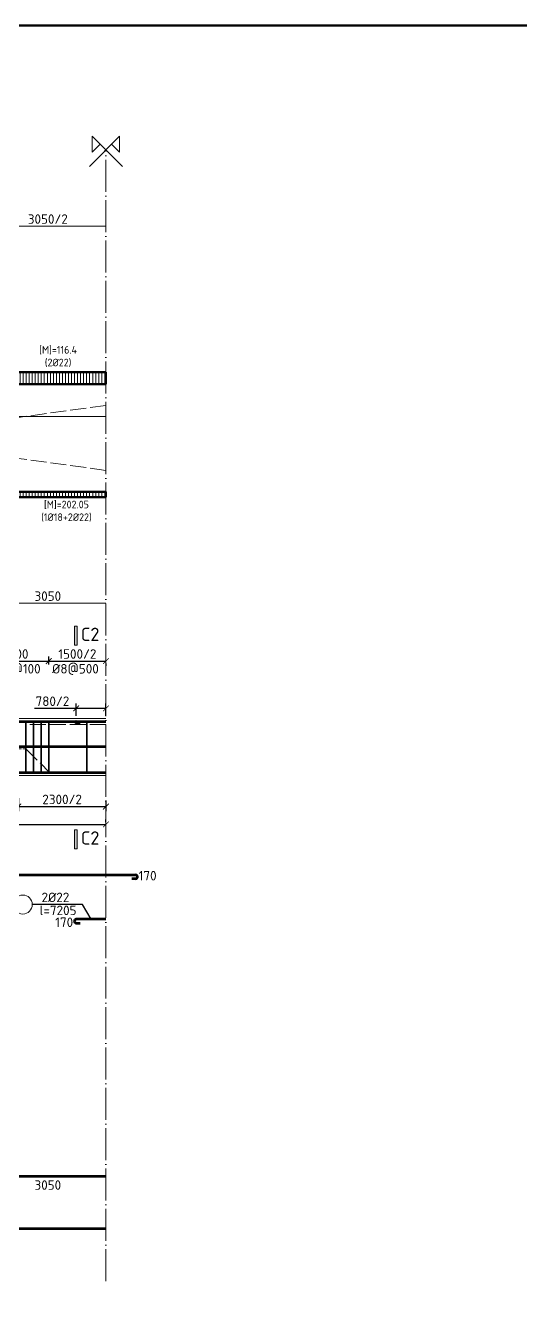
# Model space of a CAD drawing. Header units: millimetres. Extents: x 0 to 4970, y -594 to 1412.
# Drawn here: x 4267 to 4397, y 245.1 to 580.8 of the extents above; entities that cross this region are included whole.
import ezdxf

# ---------------------------------------------------------------- set-up
doc = ezdxf.new("R2010")
doc.units = ezdxf.units.MM
doc.header["$LTSCALE"] = 0.35
doc.header["$PDMODE"] = 3
for name, pattern in [('ACAD_ISO02W100', [15, 12, -3]), ('ACAD_ISO04W100', [30, 24, -3, 0, -3]), ('JIS_02_2.0', [3, 2, -1])]:
    doc.linetypes.add(name, pattern=pattern)
doc.layers.get('0').update_dxf_attribs({"lineweight": 50})
for name, color, linetype, lineweight in [('Cot Dai', 7, 'Continuous', 35), ('Cot thep', 2, 'Continuous', 70), ('Cotthepcat', 3, 'Continuous', 70), ('Duong Bao', 6, 'Continuous', 18), ('DuongBaoBieuDo', 2, 'Continuous', 50), ('Kich Thuoc', 1, 'Continuous', 20), ('Ky Hieu', 4, 'Continuous', 20), ('Net Khuat', 5, 'ACAD_ISO02W100', 20), ('NetCat', 7, 'Continuous', 20), ('Text', 40, 'Continuous', 20), ('Truc', 3, 'ACAD_ISO04W100', 20)]:
    doc.layers.add(name, color=color, linetype=linetype, lineweight=lineweight)
doc.styles.get("Standard").update_dxf_attribs({"font": 'isocpeur.ttf'})
doc.styles.add('VN', font='')
doc.styles.get('VN').set_extended_font_data('TCVN 7284')
doc.dimstyles.new('Dim20', dxfattribs={"dimtxt": 2.5, "dimasz": 1.5, "dimexe": 1.25, "dimexo": 0.625, "dimtad": 1, "dimlfac": 20, "dimtxsty": 'Standard', "dimblk": 'ARCHTICK', "dimcen": 2.5, "dimadec": 0, "dimazin": 0, "dimtfac": 1, "dimtmove": 0, "dimatfit": 3, "dimfxl": 1, "dimarcsym": 0})
doc.dimstyles.new('Dim50', dxfattribs={"dimtxt": 2.5, "dimasz": 1.5, "dimexe": 1.25, "dimexo": 0.625, "dimtad": 1, "dimlfac": 50, "dimtxsty": 'Standard', "dimblk": 'ARCHTICK', "dimcen": 2.5, "dimadec": 0, "dimazin": 0, "dimtfac": 1, "dimtmove": 0, "dimatfit": 3, "dimfxl": 1, "dimarcsym": 0})
doc.dimstyles.new('Dim50KT', dxfattribs={"dimtxt": 2.5, "dimasz": 1.5, "dimexe": 1.25, "dimexo": 0.625, "dimtad": 1, "dimlfac": 50, "dimtxsty": 'Standard', "dimblk": 'ARCHTICK', "dimcen": 2.5, "dimse1": 1, "dimse2": 1, "dimsd1": 1, "dimsd2": 1, "dimadec": 0, "dimazin": 0, "dimtfac": 1, "dimtmove": 0, "dimatfit": 3, "dimfxl": 1, "dimarcsym": 0})

# ---------------------------------------------------------------- blocks, each defined once
blk = doc.blocks.new('*D217')
at = {"layer": 'Defpoints', "color": 0}
for p in [(4257.61, 278.54), (4288.14, 278.54), (4288.14, 274.3)]:
    blk.add_point(p, dxfattribs=at)
at = {"layer": 'Kich Thuoc', "color": 0, "insert": (4272.88, 276.17), "char_height": 2.5, "attachment_point": 5}
blk.add_mtext('3050', dxfattribs=at)
blk = doc.blocks.new('_ArchTick')
at = {"color": 0, "linetype": 'ByBlock', "const_width": 0.15}
blk.add_lwpolyline([(-0.5, -0.5), (0.5, 0.5)], dxfattribs=at)
blk = doc.blocks.new('*D220')
at = {"layer": 'Defpoints', "color": 0}
for p in [(4215.54, 264.48), (4288.14, 264.48), (4288.14, 260.83)]:
    blk.add_point(p, dxfattribs=at)
at = {"layer": 'Kich Thuoc', "color": 0, "insert": (4251.84, 262.7), "char_height": 2.5, "attachment_point": 5}
blk.add_mtext('7260', dxfattribs=at)
blk = doc.blocks.new('*D356')
at = {"layer": 'Defpoints', "color": 0}
for p in [(4273.14, 413.82), (4257.14, 411.94), (4273.14, 412.34)]:
    blk.add_point(p, dxfattribs=at)
at = {"layer": 'Kich Thuoc', "color": 0, "lineweight": -2}
for p, q in [((4257.14, 412.56), (4257.14, 415.07)), ((4257.14, 413.82), (4273.14, 413.82)), ((4273.14, 412.96), (4273.14, 415.07))]:
    blk.add_line(p, q, dxfattribs=at)
at = {"layer": 'Kich Thuoc', "color": 0, "lineweight": -2, "xscale": 1.5, "yscale": 1.5, "zscale": 1.5, "rotation": 180}
blk.add_blockref('_ArchTick', (4257.14, 413.82), dxfattribs=at)
at = {"layer": 'Kich Thuoc', "color": 0, "lineweight": -2, "xscale": 1.5, "yscale": 1.5, "zscale": 1.5}
blk.add_blockref('_ArchTick', (4273.14, 413.82), dxfattribs=at)
at = {"layer": 'Kich Thuoc', "color": 0, "insert": (4265.14, 415.69), "char_height": 2.5, "attachment_point": 5}
blk.add_mtext('800', dxfattribs=at)
blk = doc.blocks.new('*D360')
at = {"layer": 'Defpoints', "color": 0}
for p in [(4273.14, 413.82), (4288.14, 413.82), (4288.14, 413.82)]:
    blk.add_point(p, dxfattribs=at)
at = {"layer": 'Kich Thuoc', "color": 0, "lineweight": -2}
for p, q in [((4273.14, 414.44), (4273.14, 415.07)), ((4273.14, 413.82), (4288.14, 413.82)), ((4288.14, 413.19), (4288.14, 412.57))]:
    blk.add_line(p, q, dxfattribs=at)
at = {"layer": 'Kich Thuoc', "color": 0, "lineweight": -2, "xscale": 1.5, "yscale": 1.5, "zscale": 1.5, "rotation": 180}
blk.add_blockref('_ArchTick', (4273.14, 413.82), dxfattribs=at)
at = {"layer": 'Kich Thuoc', "color": 0, "lineweight": -2, "xscale": 1.5, "yscale": 1.5, "zscale": 1.5}
blk.add_blockref('_ArchTick', (4288.14, 413.82), dxfattribs=at)
at = {"layer": 'Kich Thuoc', "color": 0, "insert": (4280.64, 415.69), "char_height": 2.5, "attachment_point": 5}
blk.add_mtext('1500/2', dxfattribs=at)
blk = doc.blocks.new('*D416')
at = {"layer": 'Defpoints', "color": 0}
for p in [(4158.67, 358.05), (4295.94, 358.05), (4295.94, 353.79)]:
    blk.add_point(p, dxfattribs=at)
at = {"layer": 'Kich Thuoc', "color": 0, "insert": (4227.31, 355.66), "char_height": 2.5, "attachment_point": 5}
blk.add_mtext('6865', dxfattribs=at)
blk = doc.blocks.new('*D417')
at = {"layer": 'Defpoints', "color": 0}
for p in [(4288.14, 401.4), (4280.34, 398.78), (4288.14, 398.78)]:
    blk.add_point(p, dxfattribs=at)
at = {"layer": 'Kich Thuoc', "color": 0, "lineweight": -2}
for p, q in [((4280.34, 401.4), (4269.34, 401.4)), ((4280.34, 399.4), (4280.34, 402.65)), ((4288.14, 401.4), (4280.34, 401.4)), ((4288.14, 399.4), (4288.14, 402.65))]:
    blk.add_line(p, q, dxfattribs=at)
at = {"layer": 'Kich Thuoc', "color": 0, "lineweight": -2, "xscale": 1.5, "yscale": 1.5, "zscale": 1.5, "rotation": 180}
blk.add_blockref('_ArchTick', (4280.34, 401.4), dxfattribs=at)
at = {"layer": 'Kich Thuoc', "color": 0, "lineweight": -2, "xscale": 1.5, "yscale": 1.5, "zscale": 1.5}
blk.add_blockref('_ArchTick', (4288.14, 401.4), dxfattribs=at)
at = {"layer": 'Kich Thuoc', "color": 0, "insert": (4274.09, 403.28), "char_height": 2.5, "attachment_point": 5}
blk.add_mtext('780/2', dxfattribs=at)
blk = doc.blocks.new('*D919')
at = {"layer": 'Defpoints', "color": 0}
for p in [(4219.14, 370.92), (4288.14, 370.92), (4288.14, 370.92)]:
    blk.add_point(p, dxfattribs=at)
at = {"layer": 'Kich Thuoc', "color": 0, "lineweight": -2}
for p, q in [((4219.14, 371.54), (4219.14, 372.17)), ((4219.14, 370.92), (4288.14, 370.92)), ((4288.14, 371.54), (4288.14, 372.17))]:
    blk.add_line(p, q, dxfattribs=at)
at = {"layer": 'Kich Thuoc', "color": 0, "lineweight": -2, "xscale": 1.5, "yscale": 1.5, "zscale": 1.5, "rotation": 180}
blk.add_blockref('_ArchTick', (4219.14, 370.92), dxfattribs=at)
at = {"layer": 'Kich Thuoc', "color": 0, "lineweight": -2, "xscale": 1.5, "yscale": 1.5, "zscale": 1.5}
blk.add_blockref('_ArchTick', (4288.14, 370.92), dxfattribs=at)
at = {"layer": 'Kich Thuoc', "color": 0, "insert": (4253.64, 372.79), "char_height": 2.5, "attachment_point": 5}
blk.add_mtext('6900/2', dxfattribs=at)
blk = doc.blocks.new('*D922')
at = {"layer": 'Defpoints', "color": 0}
for p in [(4265.14, 378.41), (4288.14, 377.79), (4288.14, 375.61)]:
    blk.add_point(p, dxfattribs=at)
at = {"layer": 'Kich Thuoc', "color": 0, "lineweight": -2}
for p, q in [((4265.14, 377.79), (4265.14, 374.36)), ((4288.14, 377.16), (4288.14, 374.36)), ((4265.14, 375.61), (4288.14, 375.61))]:
    blk.add_line(p, q, dxfattribs=at)
at = {"layer": 'Kich Thuoc', "color": 0, "lineweight": -2, "xscale": 1.5, "yscale": 1.5, "zscale": 1.5, "rotation": 180}
blk.add_blockref('_ArchTick', (4265.14, 375.61), dxfattribs=at)
at = {"layer": 'Kich Thuoc', "color": 0, "lineweight": -2, "xscale": 1.5, "yscale": 1.5, "zscale": 1.5}
blk.add_blockref('_ArchTick', (4288.14, 375.61), dxfattribs=at)
at = {"layer": 'Kich Thuoc', "color": 0, "insert": (4276.64, 377.48), "char_height": 2.5, "attachment_point": 5}
blk.add_mtext('2300/2', dxfattribs=at)

msp = doc.modelspace()

# ---------------------------------------------------------------- hatches: boundary and pattern name
at = {"layer": 'Ky Hieu'}
h = msp.add_hatch(dxfattribs=at)
h.set_pattern_fill('LINE', color=256, scale=0.25, angle=90, style=0)
h.paths.add_polyline_path([(4081.143276, 478.077466), (4081.143276, 469.907466), (4091.199625, 469.907466), (4102.799625, 451.217466), (4116.681574, 451.217466)])
h.paths.add_polyline_path([(4116.681574, 451.217466), (4116.681574, 443.257466), (4173.52452, 443.257466), (4173.52452, 451.217466), (4173.143276, 450.805466), (4127.143276, 443.310466)])
h.paths.add_polyline_path([(4198.039692, 469.907466), (4244.413927, 469.907466), (4257.613927, 456.867466), (4288.143276, 456.867466), (4288.143276, 458.256466), (4265.143276, 458.256466), (4243.568123, 478.077466), (4219.143276, 478.077466), (4198.42851, 478.077466), (4198.355292, 478.051434), (4173.52452, 451.217466), (4186.439692, 451.217466)])
h.paths.add_polyline_path([(4198.308653, 490.845578), (4210.275726, 505.107466), (4198.039692, 505.107466), (4186.439692, 489.717466), (4166.471005, 489.717466), (4166.471005, 478.077466), (4173.143276, 479.164466)])
h.paths.add_polyline_path([(4217.475156, 513.687466), (4210.275726, 513.687466), (4210.275726, 505.107466)])
h.paths.add_polyline_path([(4219.143276, 515.675466), (4216.485025, 512.507466), (4219.143276, 512.507466)])
h.paths.add_polyline_path([(4219.143276, 515.675466), (4219.143276, 512.507466), (4222.14235, 512.507466)])
h.paths.add_polyline_path([(4228.286286, 513.687466), (4221.025271, 513.687466), (4228.286286, 506.017466)])
h.paths.add_polyline_path([(4233.786482, 506.017466), (4228.286286, 506.017466), (4233.786482, 500.207466)])
h.paths.add_polyline_path([(4244.413927, 500.207466), (4233.786482, 500.207466), (4239.243994, 494.442554), (4265.143276, 486.616466), (4288.143276, 486.616466), (4288.143276, 489.717466), (4257.613927, 489.717466)])
at = {"layer": 'NetCat'}
h = msp.add_hatch(color=256, dxfattribs=at)
h.paths.add_polyline_path([(4279.921836, 423.000271), (4280.621836, 423.000271), (4280.621836, 418.000271), (4279.921836, 418.000271)])
edge = h.paths.add_edge_path(flags=17)
edge.add_line((4279.921836, 418.000271), (4279.921836, 423.000271))
h = msp.add_hatch(color=256, dxfattribs=at)
h.paths.add_polyline_path([(4279.921836, 369.500371), (4280.621836, 369.500371), (4280.621836, 364.500371), (4279.921836, 364.500371)])
edge = h.paths.add_edge_path(flags=17)
edge.add_line((4279.921836, 364.500371), (4279.921836, 369.500371))

# ---------------------------------------------------------------- linework, layer by layer
msp.add_lwpolyline([(3894.119492, 580.785388), (4432.162004, 580.785388), (4432.162004, 139.638217), (3894.119492, 139.638217)], close=True)
at = {"layer": 'Cot Dai'}
for p, q in [((4267.143276, 397.993525), (4267.143276, 384.593525)), ((4269.143276, 397.970903), (4269.143276, 384.570903)), ((4271.143276, 397.970903), (4271.143276, 384.570903)), ((4273.143276, 397.970903), (4273.143276, 384.570903)), ((4283.143276, 397.970903), (4283.143276, 384.570903))]:
    msp.add_line(p, q, dxfattribs=at)
at = {"layer": 'Cot thep'}
for p, q in [((4158.671005, 397.975568), (4288.143276, 397.975568)), ((4288.143276, 391.295527), (4079.161053, 391.275607)), ((4216.143276, 384.575568), (4288.143276, 384.575568)), ((4257.613927, 384.575568), (4288.143276, 384.575568)), ((4158.671005, 357.645092), (4295.943276, 357.645092)), ((4288.143276, 345.996569), (4280.343276, 345.996569)), ((4257.613927, 278.542418), (4288.143276, 278.542418)), ((4215.543276, 264.770286), (4288.143276, 264.770286))]:
    msp.add_line(p, q, dxfattribs=at)
at = {"layer": 'Cotthepcat'}
for p, q in [((4280.343276, 397.575568), (4281.343276, 397.575568)), ((4295.943276, 356.645092), (4294.943276, 356.645092)), ((4280.343276, 344.996569), (4281.343276, 344.996569))]:
    msp.add_line(p, q, dxfattribs=at)
for centre, radius, start, end in [((4280.343276, 397.775568), 0.2, 90, 270), ((4295.943276, 357.145092), 0.5, 270, 90), ((4280.343276, 345.496569), 0.5, 90, 270)]:
    msp.add_arc(centre, radius, start, end, dxfattribs=at)
at = {"layer": 'Duong Bao'}
for p, q in [((4222.143276, 398.775568), (4288.143276, 398.775568)), ((4222.143276, 383.775568), (4288.143276, 383.775568))]:
    msp.add_line(p, q, dxfattribs=at)
at = {"layer": 'DuongBaoBieuDo'}
for p, q in [((4257.613927, 489.717466), (4288.143276, 489.717466)), ((4288.143276, 489.717466), (4288.143276, 486.616466)), ((4288.143276, 456.867466), (4257.613927, 456.867466)), ((4288.143276, 458.256466), (4288.143276, 456.867466))]:
    msp.add_line(p, q, dxfattribs=at)
for points in [[(4081.143276, 478.077466), (4127.143276, 471.670466), (4173.143276, 479.164466), (4198.308653, 490.845578), (4219.143276, 515.675466), (4239.243994, 494.442554), (4265.143276, 486.616466), (4288.143276, 486.616466)], [(4081.143276, 478.077466), (4127.143276, 443.310466), (4173.143276, 450.805466), (4198.355292, 478.051434), (4219.143276, 485.442466), (4239.142238, 482.143507), (4265.143276, 458.256466), (4288.143276, 458.256466), (4288.143276, 457.697466)]]:
    msp.add_lwpolyline(points, dxfattribs=at)
at = {"layer": 'Kich Thuoc'}
for p, q in [((4257.613927, 528.0742), (4288.143276, 528.117512)), ((4219.143276, 478.077466), (4288.143276, 478.077466)), ((4257.613927, 429.018815), (4288.143276, 429.018815))]:
    msp.add_line(p, q, dxfattribs=at)
at = {"layer": 'Ky Hieu'}
for p, q in [((4291.75371, 551.755578), (4283.800136, 543.802004)), ((4284.532842, 551.755578), (4292.486416, 543.802004)), ((4284.532842, 547.512937), (4284.532842, 551.755578)), ((4291.75371, 547.512937), (4291.75371, 551.755578)), ((4286.654163, 549.634258), (4284.532842, 547.512937)), ((4289.63239, 549.634258), (4291.75371, 547.512937)), ((4275.978567, 349.871185), (4268.798161, 349.871185))]:
    msp.add_line(p, q, dxfattribs=at)
at = {"layer": 'Ky Hieu', "linetype": 'ACAD_ISO02W100'}
for p, q in [((4265.143276, 486.616466), (4288.143276, 486.616466)), ((4288.143276, 481.000466), (4265.143276, 477.854466)), ((4288.143276, 463.933466), (4265.143276, 467.084466)), ((4288.143276, 458.256466), (4265.143276, 458.256466))]:
    msp.add_line(p, q, dxfattribs=at)
at = {"layer": 'Ky Hieu'}
msp.add_circle((4266.298161, 349.871185), 2.5, dxfattribs=at)
at = {"layer": 'Net Khuat'}
for p, q in [((4288.143276, 397.175568), (4267.143276, 397.175568)), ((4267.143276, 397.175568), (4267.143276, 390.775568)), ((4267.143276, 390.775568), (4273.343276, 384.575568))]:
    msp.add_line(p, q, dxfattribs=at)
at = {"layer": 'Net Khuat', "linetype": 'JIS_02_2.0'}
msp.add_line((4263.143276, 390.775568), (4267.143276, 390.775568), dxfattribs=at)
at = {"layer": 'NetCat'}
for p, q in [((4279.921836, 418.000271), (4279.921836, 423.000271)), ((4279.921836, 418.000271), (4279.921836, 423.000271)), ((4279.921836, 364.500371), (4279.921836, 369.500371)), ((4279.921836, 364.500371), (4279.921836, 369.500371))]:
    msp.add_line(p, q, dxfattribs=at)
for points in [[(4279.921836, 423.000271), (4280.621836, 423.000271), (4280.621836, 418.000271), (4279.921836, 418.000271), (4279.921836, 423.000271)], [(4279.921836, 369.500371), (4280.621836, 369.500371), (4280.621836, 364.500371), (4279.921836, 364.500371), (4279.921836, 369.500371)]]:
    msp.add_lwpolyline(points, dxfattribs=at)
at = {"layer": 'Truc'}
msp.add_line((4288.143276, 250.941837), (4288.143276, 548.145144), dxfattribs=at)

# ---------------------------------------------------------------- texts
at = {"layer": 'Kich Thuoc', "char_height": 2.5, "attachment_point": 5}
for s, insert in [('3050/2', (4272.878602, 529.9492)), ('3050', (4272.878602, 430.893815))]:
    msp.add_mtext(s, dxfattribs=dict(at, insert=insert))
at = {"layer": 'Kich Thuoc', "char_height": 2.5}
for s, insert, width, attachment_point in [('%%C8@100', (4265.143276, 411.621568), 24.5, 5), ('%%C8@500', (4280.143276, 411.621568), 24.5, 5), ('170', (4301.455152, 358.683701), 3.45107973, 3), ('170', (4274.8314, 346.463444), 3.45107973, 1)]:
    msp.add_mtext(s, dxfattribs=dict(at, insert=insert, width=width, attachment_point=attachment_point))
at = {"layer": 'Ky Hieu', "char_height": 2.5, "attachment_point": 9}
for s, insert in [('2%%C22', (4278.518504, 350.496185)), ('l=7205', (4280.418504, 347.084666))]:
    msp.add_mtext(s, dxfattribs=dict(at, insert=insert))
at = {"layer": 'Text', "char_height": 2, "width": 28.27522987, "attachment_point": 5, "style": 'VN'}
for s, insert in [('[M]=116.4 \\P(2%%C22)', (4275.575224, 493.827716)), ('[M]=202.05\\P(1%%C18+2%%C22)', (4277.774471, 453.193348))]:
    msp.add_mtext(s, dxfattribs=dict(at, insert=insert))
at = {"layer": 'Text', "char_height": 3.5, "width": 11.43756339, "attachment_point": 1}
for insert in [(4281.54523, 422.597638), (4281.54523, 369.097738)]:
    msp.add_mtext('C2', dxfattribs=dict(at, insert=insert))

# ---------------------------------------------------------------- dimensions: what is measured, and where the dimension line sits
at = {"layer": 'Kich Thuoc'}
dim = msp.add_linear_dim(base=(4273.143276, 413.818262), p1=(4257.143276, 411.935441), p2=(4273.143276, 412.339667), dimstyle='Dim50', override={"dimtmove": 1}, dxfattribs=at)
dim.commit()
dim.dimension.update_dxf_attribs({"geometry": '*D356', "text_midpoint": (4265.143276, 415.693262)})
for base, p1, p2, text, dimstyle, picture, middle in [((4288.143276, 413.818262), (4273.143276, 413.818262), (4288.143276, 413.818262), '1500/2', 'Dim50', '*D360', (4280.643276, 415.693262)), ((4288.143276, 370.918973), (4219.143276, 370.918973), (4288.143276, 370.918973), '6900/2', 'Dim50', '*D919', (4253.643276, 372.793973)), ((4295.943276, 353.788934), (4158.671005, 358.054584), (4295.943276, 358.054584), '6865', 'Dim50KT', '*D416', (4227.307141, 355.663934)), ((4288.143276, 274.299019), (4257.613927, 278.542418), (4288.143276, 278.542418), '3050', 'Dim50KT', '*D217', (4272.878602, 276.174019)), ((4288.143276, 260.826678), (4215.543276, 264.482514), (4288.143276, 264.482514), '7260', 'Dim50KT', '*D220', (4251.843276, 262.701678))]:
    dim = msp.add_linear_dim(base=base, p1=p1, p2=p2, text=text, dimstyle=dimstyle, dxfattribs=at)
    dim.commit()
    dim.dimension.update_dxf_attribs({"geometry": picture, "text_midpoint": middle})
dim = msp.add_linear_dim(base=(4288.143276, 401.400512), p1=(4280.343276, 398.775568), p2=(4288.143276, 398.775568), text='780/2', dimstyle='Dim50', dxfattribs=at)
dim.commit()
dim.dimension.update_dxf_attribs({"geometry": '*D417', "text_midpoint": (4274.093276, 401.400512), "dimtype": 160})
dim = msp.add_linear_dim(base=(4288.143276, 375.605087), p1=(4265.143276, 378.410652), p2=(4288.143276, 377.785652), text='2300/2', dimstyle='Dim50', override={"dimtmove": 1}, dxfattribs=at)
dim.commit()
dim.dimension.update_dxf_attribs({"geometry": '*D922', "text_midpoint": (4276.643276, 377.480087)})

# ---------------------------------------------------------------- leaders
at = {"layer": 'Ky Hieu', "annotation_type": 0, "has_hookline": 1, "hookline_direction": 1, "text_width": 7}
msp.add_leader([(4284.243276, 345.996569), (4282.006266, 349.871185), (4276.603567, 349.871185)], dimstyle='Dim20', override={"dimgap": 0.625, "dimtad": 1, "dimldrblk": 'None'}, dxfattribs=at)

doc.saveas('drawing.dxf')
